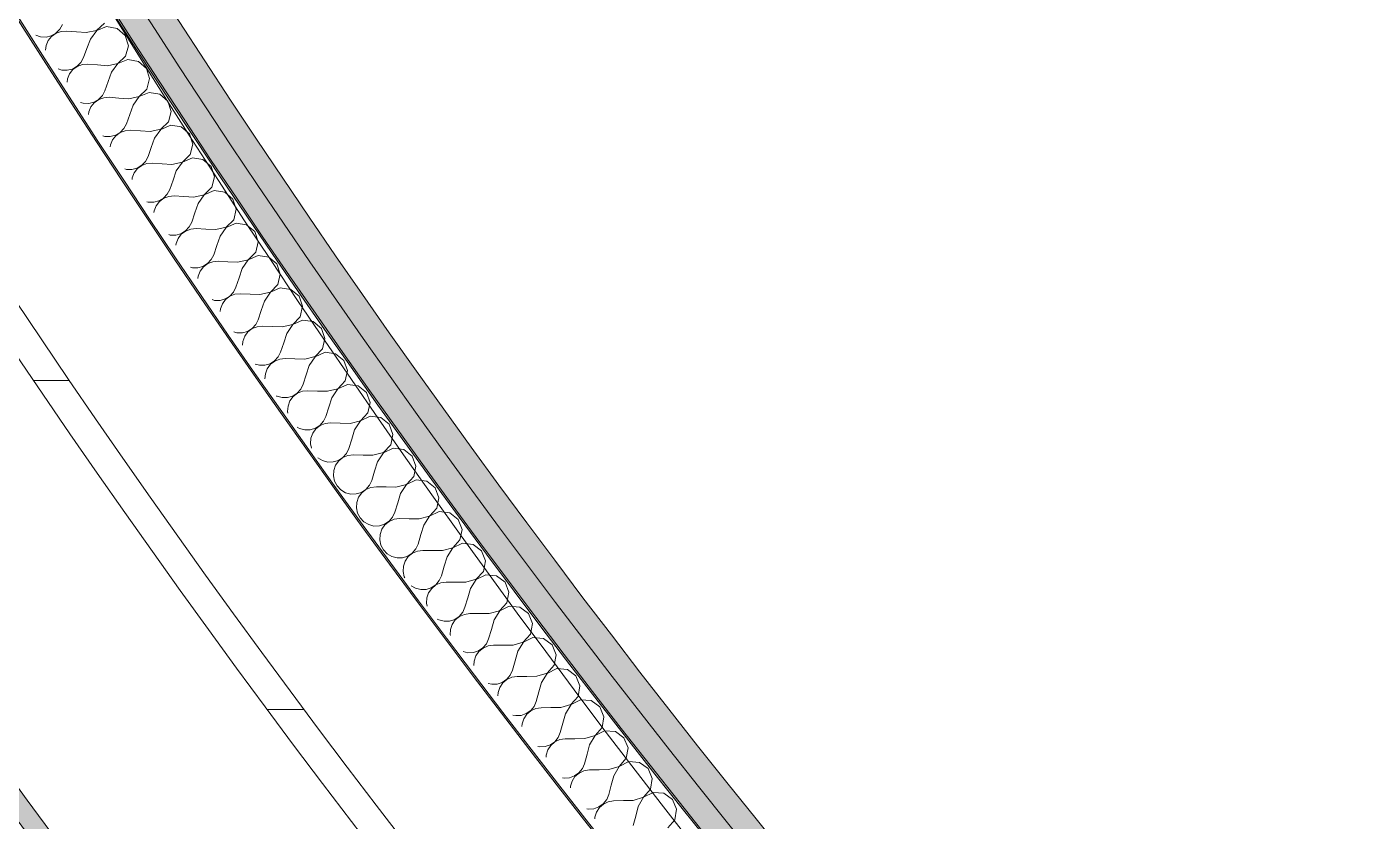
# Model space of a CAD drawing. Header units: millimetres. Extents: x -89663 to 74273, y -103666 to 18539.
# Drawn here: x -40382 to -39575, y -67468 to -66985 of the extents above; entities that cross this region are included whole.
import ezdxf
from ezdxf.enums import TextEntityAlignment as Align

# ---------------------------------------------------------------- set-up
doc = ezdxf.new("R2010")
doc.units = ezdxf.units.MM
doc.header["$MEASUREMENT"] = 0
doc.linetypes.add('Double Dashed', pattern=[1093.611073, 529.166651, -211.666656, 141.111112, -211.666656])
doc.linetypes.add('Hidden Line', pattern=[55, 45, -10])
for name, color, linetype in [('A-25-M_Wall_Ext', 7, 'Continuous'), ('A-25-M_Wall_Int', 7, 'Continuous'), ('New_A-05-M_Gross_Int_Circulation', 7, 'Continuous'), ('New_A-15-MG_Structural_Grid_Phase_2', 7, 'Continuous'), ('New_A-20-M_Floor_Slab', 7, 'Continuous'), ('New_A-20-M_Hard_Landscape', 7, 'Continuous'), ('New_A-25-M_Wall_Ext', 7, 'Continuous'), ('New_A-25-M_Wall_Int', 7, 'Continuous'), ('New_A-40-M_Soft_Landscaping_P2', 7, 'Continuous')]:
    doc.layers.add(name, color=color, linetype=linetype)
for name, color, linetype, lineweight in [('A-25-M_Wall_Ext_Pen_No__87', 8, 'Continuous', 20), ('A-25-M_Wall_Int_Pen_No__193', 7, 'Continuous', 18), ('New_A-20-M_Floor_Slab_Pen_No__89', 8, 'Continuous', 20), ('New_A-25-M_Wall_Ext_Pen_No__87', 8, 'Continuous', 20), ('New_A-25-M_Wall_Int_Pen_No__1', 7, 'Continuous', 13), ('New_A-25-M_Wall_Int_Pen_No__150', 7, 'Continuous', 0), ('New_A-40-M_Soft_Landscaping_P2_Pen_No__150', 7, 'Continuous', 0), ('New_ArchiCAD Zone Stamps_Pen_No__9', 7, 'Continuous', 13)]:
    doc.layers.add(name, color=color, linetype=linetype, lineweight=lineweight)
for name, color, linetype, lineweight, true_color in [('A-25-M_Wall_Int_Pen_No__107', 7, 'Continuous', 15, 0xa6a6a6), ('A-25-M_Wall_Int_Pen_No__149', 7, 'Continuous', 0, 0x2a2a2a), ('New_A-05-M_Gross_Int_Circulation_Pen_No__74', 7, 'Continuous', 20, 0x606060), ('New_A-15-MG_Structural_Grid_Phase_2_Pen_No__222', 7, 'Continuous', 13, 0x65af33), ('New_A-20-M_Hard_Landscape_Pen_No__53', 7, 'Continuous', 35, 0x444444), ('New_A-25-M_Wall_Ext_Pen_No__107', 7, 'Continuous', 15, 0xa6a6a6), ('New_A-25-M_Wall_Ext_Pen_No__27', 7, 'Continuous', 50, 0x2a2a2a), ('New_A-25-M_Wall_Int_Pen_No__107', 7, 'Continuous', 15, 0xa6a6a6), ('New_A-25-M_Wall_Int_Pen_No__81', 7, 'Continuous', 20, 0x6a6a6a)]:
    doc.layers.add(name, color=color, linetype=linetype, lineweight=lineweight, true_color=true_color)
doc.styles.add('GENERATED_STYLE_1', font='')
doc.styles.add('GENERATED_STYLE_3', font='')
doc.styles.get('GENERATED_STYLE_1').set_extended_font_data('Arial', bold=True)
doc.styles.get('GENERATED_STYLE_3').set_extended_font_data('Arial')

# ---------------------------------------------------------------- blocks, each defined once
blk = doc.blocks.new('Stair 07 _INB 0168_3_1', base_point=(-36902.6, -62923.54))
at = {"layer": 'New_A-05-M_Gross_Int_Circulation_Pen_No__74', "linetype": 'Continuous'}
blk.add_arc((-35590.81, -64044.6), 5572.84, 205.17635, 243.44538, dxfattribs=at)
at = {"layer": 'New_ArchiCAD Zone Stamps_Pen_No__9'}
for tag, height, style, p in [('ROOM_NAME', 250, 'GENERATED_STYLE_1', (-37168.15, -61611.29)), ('zoneNameLine2', 250, 'GENERATED_STYLE_1', (-37356.58, -62043.42)), ('ROOM_NUMBER', 200, 'GENERATED_STYLE_3', (-37545.01, -62464.13)), ('measuredAreaCode', 200, 'GENERATED_STYLE_3', (-37702.04, -62824.24)), ('DUMMY_649', 200, 'GENERATED_STYLE_3', (-37394.63, -62958.28)), ('DUMMY_650', 200, 'GENERATED_STYLE_3', (-36905.29, -63171.66)), ('DUMMY_651', 133.33, 'GENERATED_STYLE_3', (-36626, -63278.2))]:
    blk.add_attdef(tag, text='', height=height, rotation=336.44041, dxfattribs=dict(at, style=style)).set_placement(p, align=Align.TOP_LEFT)
blk = doc.blocks.new('Mesh_5_1', base_point=(-56628.5, -71821.01))
at = {"layer": 'New_A-20-M_Hard_Landscape_Pen_No__53', "linetype": 'Continuous', "flags": 128}
blk.add_lwpolyline([(-50733.29, -76386.27), (-45824.1, -78214.16), (-37862.26, -79362.98), (-25566.81, -79831.65), (-15524.66, -79453.14, 0.018331), (-5629.03, -78358.93), (-5812.18, -77015.43, 0.064555), (8110.91, -71321.81), (8166.87, -71194.51), (9811.35, -67453.22), (11682.05, -63197.26), (9115.45, -62078.09), (8602.87, -63253.59), (5945.5, -69347.79, -0.091986), (-14657.07, -75939.89), (-17579.25, -76160.81, -0.138824), (-37194.67, -72335.54, -0.171752), (-44779.44, -64647.12), (-44956.5, -64631.22), (-45033.77, -63133.21), (-45111.04, -61635.21), (-45188.32, -60137.2), (-45265.59, -58639.19), (-51572.37, -58963.59)], format="xyb", dxfattribs=at)
blk = doc.blocks.new('Mesh_33_1', base_point=(-40933.13, -67038.12))
at = {"layer": 'New_A-40-M_Soft_Landscaping_P2_Pen_No__150', "linetype": 'Continuous', "flags": 128}
blk.add_lwpolyline([(-40933.13, -67038.12, 0.320491), (-40900.75, -69852.74, 0.075053), (-37194.67, -72335.54, 0.135492), (-17580.92, -76160.23), (-17996.04, -70642.96, -0.183873), (-38079.88, -69688.08, -0.169448), (-40869.93, -67158.76, -0.091733)], format="xyb", close=True, dxfattribs=at)
blk = doc.blocks.new('Mesh_34_1', base_point=(-38055.11, -69698.86))
at = {"layer": 'New_A-40-M_Soft_Landscaping_P2_Pen_No__150', "linetype": 'Continuous', "flags": 128}
blk.add_lwpolyline([(-38055.11, -69698.86, -0.169694), (-40869.93, -67158.76, 0.334983), (-40169.42, -69894.96, 0.065126), (-36684.41, -71850.78, 0.165018), (-17774.28, -73559.95), (-17996.04, -70642.96, -0.183626)], format="xyb", close=True, dxfattribs=at)
blk = doc.blocks.new('Slab_46_1', base_point=(-44734.13, -52924.74))
at = {"layer": 'New_A-20-M_Floor_Slab_Pen_No__89', "linetype": 'Continuous', "flags": 128}
blk.add_lwpolyline([(-44734.13, -52924.74), (-44734.3, -52924.72, -0.179811), (-34721.45, -33027.69), (-34721.92, -33027.18), (-25959.6, -24873.2), (-20981.62, -27043.85), (-17009.56, -17934.66), (-17703.34, -17189.12), (-11222.85, -11158.55), (-10852.64, -11556.37), (-2918.66, -4173.23), (921.42, -599.75), (3259.49, -1619.27), (2636.44, -2195.91), (2144.41, -3324.28), (-4596.33, -18782.94), (-10337.07, -31948.28), (-13252.03, -30677.22), (-20095.26, -46371.16, -0.415568), (-30017.22, -50195.91), (-38341.96, -69287.69, -0.234037), (-41521.39, -64901.11, -0.022084), (-42146.95, -60901.38), (-44895.69, -59706.59, -0.043731)], format="xyb", close=True, dxfattribs=at)
blk = doc.blocks.new('*X542')
at = {"layer": 'New_A-25-M_Wall_Int_Pen_No__150', "linetype": 'Continuous'}
for p, q in [((-40364.19, -66988.83), (-40361.89, -66986.48)), ((-40361.04, -66987.82), (-40364.14, -66988.91)), ((-40361.89, -66986.48), (-40360.33, -66983.59)), ((-40357.76, -66987.63), (-40361.04, -66987.82)), ((-40351.81, -66988.09), (-40357.76, -66987.63)), ((-40345.87, -66988.54), (-40351.81, -66988.09)), ((-40345.87, -66988.54), (-40339.5, -66987.24)), ((-40339.44, -66987.32), (-40343.3, -66992.56)), ((-40339.5, -66987.24), (-40334.76, -66982.77)), ((-40333.41, -66984.89), (-40339.44, -66987.32)), ((-40326.99, -66986), (-40333.41, -66984.89)), ((-40322.12, -66990.3), (-40326.99, -66986)), ((-40376.52, -66990.14), (-40373.53, -66991.11)), ((-40373.53, -66991.11), (-40370.24, -66991.24)), ((-40370.24, -66991.24), (-40367.04, -66990.46)), ((-40368.88, -66993.37), (-40370.15, -66996.41)), ((-40366.82, -66990.81), (-40368.88, -66993.37)), ((-40367.04, -66990.46), (-40364.19, -66988.83)), ((-40364.14, -66988.91), (-40366.82, -66990.81)), ((-40343.3, -66992.56), (-40345.37, -66998.15)), ((-40320.22, -66996.52), (-40322.12, -66990.3)), ((-40370.15, -66996.41), (-40370.49, -66999.18)), ((-40349, -67006.64), (-40347.44, -67003.74)), ((-40345.37, -66998.15), (-40347.44, -67003.74)), ((-40326.59, -67007.3), (-40321.88, -67002.82)), ((-40321.88, -67002.82), (-40320.22, -66996.52)), ((-40362.87, -67010.59), (-40360.61, -67011.32)), ((-40360.61, -67011.32), (-40357.32, -67011.43)), ((-40357.32, -67011.43), (-40354.13, -67010.64)), ((-40353.9, -67010.99), (-40355.95, -67013.56)), ((-40354.13, -67010.64), (-40351.28, -67009)), ((-40351.23, -67009.08), (-40353.9, -67010.99)), ((-40351.28, -67009), (-40349, -67006.64)), ((-40348.14, -67007.98), (-40351.23, -67009.08)), ((-40344.85, -67007.76), (-40348.14, -67007.98)), ((-40338.91, -67008.2), (-40344.85, -67007.76)), ((-40332.96, -67008.63), (-40338.91, -67008.2)), ((-40332.96, -67008.63), (-40326.59, -67007.3)), ((-40326.54, -67007.38), (-40330.37, -67012.64)), ((-40320.51, -67004.93), (-40326.54, -67007.38)), ((-40314.1, -67006.01), (-40320.51, -67004.93)), ((-40309.2, -67010.29), (-40314.1, -67006.01)), ((-40307.28, -67016.51), (-40309.2, -67010.29)), ((-40357.21, -67016.6), (-40357.46, -67018.7)), ((-40355.95, -67013.56), (-40357.21, -67016.6)), ((-40332.42, -67018.24), (-40334.47, -67023.84)), ((-40330.37, -67012.64), (-40332.42, -67018.24)), ((-40308.91, -67022.81), (-40307.28, -67016.51)), ((-40338.29, -67029.11), (-40336.01, -67026.74)), ((-40335.15, -67028.08), (-40338.24, -67029.19)), ((-40336.01, -67026.74), (-40334.47, -67023.84)), ((-40331.87, -67027.85), (-40335.15, -67028.08)), ((-40325.92, -67028.26), (-40331.87, -67027.85)), ((-40319.97, -67028.67), (-40325.92, -67028.26)), ((-40319.97, -67028.67), (-40313.61, -67027.31)), ((-40313.56, -67027.39), (-40317.37, -67032.67)), ((-40313.61, -67027.31), (-40308.91, -67022.81)), ((-40307.54, -67024.91), (-40313.56, -67027.39)), ((-40301.12, -67025.96), (-40307.54, -67024.91)), ((-40296.2, -67030.23), (-40301.12, -67025.96)), ((-40349.29, -67030.94), (-40347.61, -67031.47)), ((-40347.61, -67031.47), (-40344.32, -67031.57)), ((-40344.19, -67036.74), (-40344.36, -67038.31)), ((-40344.32, -67031.57), (-40341.13, -67030.76)), ((-40342.94, -67033.69), (-40344.19, -67036.74)), ((-40340.9, -67031.11), (-40342.94, -67033.69)), ((-40341.13, -67030.76), (-40338.29, -67029.11)), ((-40338.24, -67029.19), (-40340.9, -67031.11)), ((-40317.37, -67032.67), (-40319.39, -67038.27)), ((-40294.26, -67036.43), (-40296.2, -67030.23)), ((-40295.86, -67042.74), (-40294.26, -67036.43)), ((-40322.95, -67046.79), (-40321.42, -67043.88)), ((-40319.39, -67038.27), (-40321.42, -67043.88)), ((-40300.54, -67047.27), (-40295.86, -67042.74)), ((-40335.78, -67051.17), (-40334.52, -67051.57)), ((-40334.52, -67051.57), (-40331.23, -67051.65)), ((-40331.23, -67051.65), (-40328.05, -67050.83)), ((-40327.82, -67051.18), (-40329.84, -67053.77)), ((-40328.05, -67050.83), (-40325.21, -67049.17)), ((-40325.16, -67049.25), (-40327.82, -67051.18)), ((-40325.21, -67049.17), (-40322.95, -67046.79)), ((-40322.07, -67048.12), (-40325.16, -67049.25)), ((-40318.8, -67047.88), (-40322.07, -67048.12)), ((-40312.85, -67048.27), (-40318.8, -67047.88)), ((-40306.9, -67048.65), (-40312.85, -67048.27)), ((-40306.9, -67048.65), (-40300.54, -67047.27)), ((-40304.27, -67052.64), (-40306.28, -67058.25)), ((-40300.49, -67047.35), (-40304.27, -67052.64)), ((-40294.48, -67044.84), (-40300.49, -67047.35)), ((-40288.05, -67045.87), (-40294.48, -67044.84)), ((-40283.12, -67050.11), (-40288.05, -67045.87)), ((-40281.15, -67056.31), (-40283.12, -67050.11)), ((-40331.08, -67056.82), (-40331.21, -67058.02)), ((-40329.84, -67053.77), (-40331.08, -67056.82)), ((-40306.28, -67058.25), (-40308.28, -67063.87)), ((-40282.73, -67062.62), (-40281.15, -67056.31)), ((-40312.05, -67069.17), (-40309.8, -67066.78)), ((-40308.92, -67068.11), (-40312, -67069.25)), ((-40309.8, -67066.78), (-40308.28, -67063.87)), ((-40305.64, -67067.86), (-40308.92, -67068.11)), ((-40299.69, -67068.22), (-40305.64, -67067.86)), ((-40293.74, -67068.58), (-40299.69, -67068.22)), ((-40293.74, -67068.58), (-40287.39, -67067.17)), ((-40287.33, -67067.25), (-40291.1, -67072.55)), ((-40287.39, -67067.17), (-40282.73, -67062.62)), ((-40281.34, -67064.72), (-40287.33, -67067.25)), ((-40274.91, -67065.71), (-40281.34, -67064.72)), ((-40269.96, -67069.94), (-40274.91, -67065.71)), ((-40322.35, -67071.3), (-40321.35, -67071.61)), ((-40321.35, -67071.61), (-40318.06, -67071.68)), ((-40318.06, -67071.68), (-40314.88, -67070.85)), ((-40317.89, -67076.85), (-40317.99, -67077.83)), ((-40316.66, -67073.79), (-40317.89, -67076.85)), ((-40314.65, -67071.19), (-40316.66, -67073.79)), ((-40314.88, -67070.85), (-40312.05, -67069.17)), ((-40312, -67069.25), (-40314.65, -67071.19)), ((-40291.1, -67072.55), (-40293.08, -67078.17)), ((-40267.96, -67076.13), (-40269.96, -67069.94)), ((-40269.51, -67082.45), (-40267.96, -67076.13)), ((-40296.56, -67086.72), (-40295.06, -67083.8)), ((-40293.08, -67078.17), (-40295.06, -67083.8)), ((-40274.15, -67087.01), (-40269.51, -67082.45)), ((-40268.11, -67084.54), (-40274.1, -67087.09)), ((-40261.68, -67085.51), (-40268.11, -67084.54)), ((-40308.98, -67091.33), (-40308.1, -67091.6)), ((-40308.1, -67091.6), (-40304.8, -67091.65)), ((-40304.8, -67091.65), (-40301.63, -67090.81)), ((-40301.4, -67091.15), (-40303.4, -67093.76)), ((-40301.63, -67090.81), (-40298.81, -67089.12)), ((-40298.76, -67089.2), (-40301.4, -67091.15)), ((-40298.81, -67089.12), (-40296.56, -67086.72)), ((-40295.68, -67088.05), (-40298.76, -67089.2)), ((-40292.4, -67087.78), (-40295.68, -67088.05)), ((-40286.45, -67088.12), (-40292.4, -67087.78)), ((-40280.5, -67088.45), (-40286.45, -67088.12)), ((-40280.5, -67088.45), (-40274.15, -67087.01)), ((-40277.84, -67092.41), (-40279.8, -67098.04)), ((-40274.1, -67087.09), (-40277.84, -67092.41)), ((-40256.71, -67089.71), (-40261.68, -67085.51)), ((-40254.69, -67095.89), (-40256.71, -67089.71)), ((-40304.61, -67096.82), (-40304.7, -67097.74)), ((-40303.4, -67093.76), (-40304.61, -67096.82)), ((-40279.8, -67098.04), (-40281.75, -67103.68)), ((-40256.22, -67102.22), (-40254.69, -67095.89)), ((-40288.3, -67110.71), (-40285.48, -67109.01)), ((-40285.43, -67109.09), (-40288.06, -67111.06)), ((-40285.48, -67109.01), (-40283.25, -67106.61)), ((-40282.36, -67107.93), (-40285.43, -67109.09)), ((-40283.25, -67106.61), (-40281.75, -67103.68)), ((-40279.08, -67107.64), (-40282.36, -67107.93)), ((-40273.13, -67107.96), (-40279.08, -67107.64)), ((-40267.18, -67108.26), (-40273.13, -67107.96)), ((-40267.18, -67108.26), (-40260.84, -67106.8)), ((-40260.78, -67106.88), (-40264.5, -67112.22)), ((-40260.84, -67106.8), (-40256.22, -67102.22)), ((-40254.81, -67104.3), (-40260.78, -67106.88)), ((-40248.37, -67105.25), (-40254.81, -67104.3)), ((-40243.39, -67109.43), (-40248.37, -67105.25)), ((-40295.68, -67111.25), (-40294.76, -67111.53)), ((-40294.76, -67111.53), (-40291.47, -67111.57)), ((-40291.47, -67111.57), (-40288.3, -67110.71)), ((-40291.25, -67116.74), (-40291.35, -67117.74)), ((-40290.05, -67113.67), (-40291.25, -67116.74)), ((-40288.06, -67111.06), (-40290.05, -67113.67)), ((-40264.5, -67112.22), (-40266.44, -67117.86)), ((-40241.34, -67115.6), (-40243.39, -67109.43)), ((-40242.84, -67121.93), (-40241.34, -67115.6)), ((-40269.85, -67126.43), (-40268.37, -67123.5)), ((-40266.44, -67117.86), (-40268.37, -67123.5)), ((-40247.44, -67126.53), (-40242.84, -67121.93)), ((-40241.42, -67124.01), (-40247.38, -67126.61)), ((-40234.98, -67124.93), (-40241.42, -67124.01)), ((-40229.98, -67129.09), (-40234.98, -67124.93)), ((-40282.45, -67131.07), (-40281.34, -67131.4)), ((-40281.34, -67131.4), (-40278.05, -67131.43)), ((-40278.05, -67131.43), (-40274.88, -67130.56)), ((-40276.63, -67133.53), (-40277.81, -67136.6)), ((-40274.65, -67130.9), (-40276.63, -67133.53)), ((-40274.88, -67130.56), (-40272.08, -67128.85)), ((-40272.02, -67128.93), (-40274.65, -67130.9)), ((-40272.08, -67128.85), (-40269.85, -67126.43)), ((-40268.95, -67127.75), (-40272.02, -67128.93)), ((-40265.68, -67127.46), (-40268.95, -67127.75)), ((-40259.73, -67127.74), (-40265.68, -67127.46)), ((-40253.77, -67128.02), (-40259.73, -67127.74)), ((-40253.77, -67128.02), (-40247.44, -67126.53)), ((-40251.08, -67131.97), (-40252.99, -67137.61)), ((-40247.38, -67126.61), (-40251.08, -67131.97)), ((-40227.9, -67135.25), (-40229.98, -67129.09)), ((-40277.81, -67136.6), (-40277.93, -67137.85)), ((-40252.99, -67137.61), (-40254.9, -67143.26)), ((-40233.95, -67146.21), (-40229.37, -67141.59)), ((-40229.37, -67141.59), (-40227.9, -67135.25)), ((-40261.38, -67150.35), (-40258.58, -67148.63)), ((-40258.53, -67148.71), (-40261.15, -67150.7)), ((-40258.58, -67148.63), (-40256.37, -67146.2)), ((-40255.47, -67147.52), (-40258.53, -67148.71)), ((-40256.37, -67146.2), (-40254.9, -67143.26)), ((-40252.19, -67147.21), (-40255.47, -67147.52)), ((-40246.24, -67147.47), (-40252.19, -67147.21)), ((-40240.28, -67147.73), (-40246.24, -67147.47)), ((-40240.28, -67147.73), (-40233.95, -67146.21)), ((-40233.9, -67146.29), (-40237.58, -67151.66)), ((-40227.95, -67143.66), (-40233.9, -67146.29)), ((-40221.5, -67144.55), (-40227.95, -67143.66)), ((-40216.48, -67148.69), (-40221.5, -67144.55)), ((-40214.38, -67154.85), (-40216.48, -67148.69)), ((-40269.29, -67150.8), (-40267.84, -67151.22)), ((-40267.84, -67151.22), (-40264.55, -67151.24)), ((-40264.55, -67151.24), (-40261.38, -67150.35)), ((-40264.29, -67156.4), (-40264.43, -67158.07)), ((-40263.12, -67153.33), (-40264.29, -67156.4)), ((-40261.15, -67150.7), (-40263.12, -67153.33)), ((-40239.46, -67157.32), (-40241.35, -67162.97)), ((-40237.58, -67151.66), (-40239.46, -67157.32)), ((-40215.83, -67161.2), (-40214.38, -67154.85)), ((-40245.01, -67168.35), (-40242.8, -67165.92)), ((-40242.8, -67165.92), (-40241.35, -67162.97)), ((-40226.71, -67167.38), (-40220.39, -67165.83)), ((-40220.34, -67165.91), (-40223.99, -67171.3)), ((-40220.39, -67165.83), (-40215.83, -67161.2)), ((-40214.4, -67163.26), (-40220.34, -67165.91)), ((-40207.95, -67164.12), (-40214.4, -67163.26)), ((-40202.91, -67168.24), (-40207.95, -67164.12)), ((-40256.18, -67170.43), (-40254.25, -67170.99)), ((-40254.25, -67170.99), (-40250.96, -67170.99)), ((-40250.96, -67170.99), (-40247.8, -67170.09)), ((-40249.52, -67173.07), (-40250.68, -67176.15)), ((-40247.56, -67170.43), (-40249.52, -67173.07)), ((-40247.8, -67170.09), (-40245.01, -67168.35)), ((-40244.96, -67168.43), (-40247.56, -67170.43)), ((-40241.9, -67167.23), (-40244.96, -67168.43)), ((-40238.63, -67166.91), (-40241.9, -67167.23)), ((-40232.67, -67167.15), (-40238.63, -67166.91)), ((-40226.71, -67167.38), (-40232.67, -67167.15)), ((-40223.99, -67171.3), (-40225.85, -67176.96)), ((-40200.79, -67174.39), (-40202.91, -67168.24)), ((-40250.68, -67176.15), (-40250.87, -67178.4)), ((-40225.85, -67176.96), (-40227.71, -67182.62)), ((-40206.75, -67185.4), (-40202.2, -67180.74)), ((-40202.2, -67180.74), (-40200.79, -67174.39)), ((-40243.14, -67189.97), (-40240.59, -67190.69)), ((-40237.29, -67190.68), (-40234.14, -67189.77)), ((-40233.9, -67190.11), (-40235.85, -67192.76)), ((-40234.14, -67189.77), (-40231.35, -67188.02)), ((-40231.3, -67188.1), (-40233.9, -67190.11)), ((-40231.35, -67188.02), (-40229.16, -67185.58)), ((-40228.25, -67186.88), (-40231.3, -67188.1)), ((-40229.16, -67185.58), (-40227.71, -67182.62)), ((-40224.98, -67186.55), (-40228.25, -67186.88)), ((-40219.02, -67186.76), (-40224.98, -67186.55)), ((-40213.06, -67186.97), (-40219.02, -67186.76)), ((-40213.06, -67186.97), (-40206.75, -67185.4)), ((-40206.69, -67185.48), (-40210.32, -67190.88)), ((-40200.76, -67182.8), (-40206.69, -67185.48)), ((-40194.31, -67183.64), (-40200.76, -67182.8)), ((-40189.25, -67187.73), (-40194.31, -67183.64)), ((-40187.1, -67193.87), (-40189.25, -67187.73)), ((-40240.59, -67190.69), (-40237.29, -67190.68)), ((-40236.99, -67195.84), (-40237.23, -67198.83)), ((-40235.85, -67192.76), (-40236.99, -67195.84)), ((-40212.16, -67196.55), (-40214, -67202.22)), ((-40210.32, -67190.88), (-40212.16, -67196.55)), ((-40188.5, -67200.23), (-40187.1, -67193.87)), ((-40217.62, -67207.63), (-40215.43, -67205.18)), ((-40215.43, -67205.18), (-40214, -67202.22)), ((-40211.24, -67206.13), (-40214.51, -67206.48)), ((-40205.29, -67206.32), (-40211.24, -67206.13)), ((-40199.33, -67206.5), (-40193.02, -67204.91)), ((-40192.96, -67204.99), (-40196.57, -67210.4)), ((-40193.02, -67204.91), (-40188.5, -67200.23)), ((-40187.04, -67202.28), (-40192.96, -67204.99)), ((-40180.59, -67203.09), (-40187.04, -67202.28)), ((-40175.52, -67207.17), (-40180.59, -67203.09)), ((-40230.22, -67209.34), (-40230.02, -67209.46)), ((-40230.02, -67209.46), (-40226.84, -67210.34)), ((-40226.84, -67210.34), (-40223.54, -67210.32)), ((-40223.54, -67210.32), (-40220.39, -67209.39)), ((-40222.09, -67212.39), (-40223.22, -67215.48)), ((-40220.15, -67209.73), (-40222.09, -67212.39)), ((-40220.39, -67209.39), (-40217.62, -67207.63)), ((-40217.56, -67207.71), (-40220.15, -67209.73)), ((-40214.51, -67206.48), (-40217.56, -67207.71)), ((-40199.33, -67206.5), (-40205.29, -67206.32)), ((-40196.57, -67210.4), (-40198.39, -67216.08)), ((-40173.34, -67213.3), (-40175.52, -67207.17)), ((-40174.71, -67219.66), (-40173.34, -67213.3)), ((-40223.22, -67215.48), (-40223.47, -67218.77)), ((-40223.47, -67218.77), (-40223.27, -67219.75)), ((-40201.62, -67224.72), (-40200.2, -67221.76)), ((-40198.39, -67216.08), (-40200.2, -67221.76)), ((-40179.21, -67224.36), (-40174.71, -67219.66)), ((-40173.25, -67221.71), (-40179.16, -67224.44)), ((-40166.79, -67222.49), (-40173.25, -67221.71)), ((-40217.63, -67228.2), (-40216.19, -67229.07)), ((-40216.19, -67229.07), (-40213.01, -67229.93)), ((-40213.01, -67229.93), (-40209.71, -67229.89)), ((-40209.71, -67229.89), (-40206.56, -67228.95)), ((-40206.32, -67229.29), (-40208.25, -67231.96)), ((-40206.56, -67228.95), (-40203.8, -67227.19)), ((-40203.74, -67227.26), (-40206.32, -67229.29)), ((-40203.8, -67227.19), (-40201.62, -67224.72)), ((-40200.7, -67226.02), (-40203.74, -67227.26)), ((-40197.43, -67225.66), (-40200.7, -67226.02)), ((-40191.47, -67225.82), (-40197.43, -67225.66)), ((-40185.51, -67225.98), (-40191.47, -67225.82)), ((-40185.51, -67225.98), (-40179.21, -67224.36)), ((-40182.74, -67229.87), (-40184.53, -67235.55)), ((-40179.16, -67224.44), (-40182.74, -67229.87)), ((-40161.7, -67226.55), (-40166.79, -67222.49)), ((-40159.5, -67232.67), (-40161.7, -67226.55)), ((-40209.37, -67235.05), (-40209.6, -67238.34)), ((-40209.6, -67238.34), (-40209.03, -67241.08)), ((-40208.25, -67231.96), (-40209.37, -67235.05)), ((-40184.53, -67235.55), (-40186.32, -67241.24)), ((-40160.84, -67239.04), (-40159.5, -67232.67)), ((-40189.9, -67246.68), (-40187.73, -67244.21)), ((-40186.8, -67245.5), (-40189.84, -67246.76)), ((-40187.73, -67244.21), (-40186.32, -67241.24)), ((-40183.54, -67245.13), (-40186.8, -67245.5)), ((-40177.58, -67245.27), (-40183.54, -67245.13)), ((-40171.62, -67245.4), (-40177.58, -67245.27)), ((-40171.62, -67245.4), (-40165.32, -67243.75)), ((-40165.27, -67243.83), (-40168.83, -67249.28)), ((-40165.32, -67243.75), (-40160.84, -67239.04)), ((-40159.37, -67241.08), (-40165.27, -67243.83)), ((-40152.91, -67241.83), (-40159.37, -67241.08)), ((-40147.8, -67245.87), (-40152.91, -67241.83)), ((-40145.58, -67251.98), (-40147.8, -67245.87)), ((-40205.17, -67246.86), (-40205.12, -67246.92)), ((-40205.12, -67246.92), (-40202.28, -67248.61)), ((-40202.28, -67248.61), (-40199.09, -67249.47)), ((-40199.09, -67249.47), (-40195.8, -67249.41)), ((-40195.8, -67249.41), (-40192.66, -67248.46)), ((-40195.44, -67254.57), (-40195.65, -67257.86)), ((-40194.33, -67251.47), (-40195.44, -67254.57)), ((-40192.41, -67248.8), (-40194.33, -67251.47)), ((-40192.66, -67248.46), (-40189.9, -67246.68)), ((-40189.84, -67246.76), (-40192.41, -67248.8)), ((-40168.83, -67249.28), (-40170.6, -67254.97)), ((-40146.89, -67258.35), (-40145.58, -67251.98)), ((-40195.65, -67257.86), (-40194.96, -67261.1)), ((-40194.96, -67261.1), (-40193.42, -67264.02)), ((-40173.76, -67263.64), (-40172.36, -67260.66)), ((-40170.6, -67254.97), (-40172.36, -67260.66)), ((-40151.35, -67263.09), (-40146.89, -67258.35)), ((-40145.41, -67260.39), (-40151.3, -67263.16)), ((-40138.94, -67261.12), (-40145.41, -67260.39)), ((-40133.82, -67265.13), (-40138.94, -67261.12)), ((-40193.42, -67264.02), (-40191.14, -67266.42)), ((-40191.14, -67266.42), (-40188.29, -67268.1)), ((-40188.29, -67268.1), (-40185.1, -67268.94)), ((-40185.1, -67268.94), (-40181.81, -67268.88)), ((-40181.81, -67268.88), (-40178.67, -67267.91)), ((-40178.42, -67268.25), (-40180.33, -67270.93)), ((-40178.67, -67267.91), (-40175.91, -67266.12)), ((-40175.86, -67266.2), (-40178.42, -67268.25)), ((-40175.91, -67266.12), (-40173.76, -67263.64)), ((-40172.83, -67264.93), (-40175.86, -67266.2)), ((-40169.56, -67264.54), (-40172.83, -67264.93)), ((-40163.6, -67264.65), (-40169.56, -67264.54)), ((-40157.64, -67264.76), (-40163.6, -67264.65)), ((-40157.64, -67264.76), (-40151.35, -67263.09)), ((-40154.84, -67268.63), (-40156.58, -67274.32)), ((-40151.3, -67263.16), (-40154.84, -67268.63)), ((-40131.57, -67271.23), (-40133.82, -67265.13)), ((-40181.42, -67274.03), (-40181.63, -67277.32)), ((-40181.63, -67277.32), (-40180.92, -67280.55)), ((-40180.33, -67270.93), (-40181.42, -67274.03)), ((-40156.58, -67274.32), (-40158.32, -67280.03)), ((-40137.3, -67282.36), (-40132.86, -67277.61)), ((-40132.86, -67277.61), (-40131.57, -67271.23)), ((-40180.92, -67280.55), (-40179.36, -67283.47)), ((-40179.36, -67283.47), (-40177.07, -67285.86)), ((-40177.07, -67285.86), (-40174.22, -67287.53)), ((-40164.6, -67287.3), (-40161.85, -67285.5)), ((-40161.79, -67285.57), (-40164.35, -67287.64)), ((-40161.85, -67285.5), (-40159.71, -67283.01)), ((-40158.77, -67284.29), (-40161.79, -67285.57)), ((-40159.71, -67283.01), (-40158.32, -67280.03)), ((-40155.5, -67283.89), (-40158.77, -67284.29)), ((-40149.54, -67283.98), (-40155.5, -67283.89)), ((-40143.58, -67284.06), (-40149.54, -67283.98)), ((-40143.58, -67284.06), (-40137.3, -67282.36)), ((-40137.25, -67282.44), (-40140.76, -67287.92)), ((-40131.37, -67279.64), (-40137.25, -67282.44)), ((-40124.9, -67280.34), (-40131.37, -67279.64)), ((-40119.77, -67284.33), (-40124.9, -67280.34)), ((-40117.49, -67290.43), (-40119.77, -67284.33)), ((-40174.22, -67287.53), (-40171.02, -67288.36)), ((-40171.02, -67288.36), (-40167.73, -67288.28)), ((-40167.73, -67288.28), (-40164.6, -67287.3)), ((-40167.33, -67293.43), (-40167.52, -67296.73)), ((-40166.24, -67290.32), (-40167.33, -67293.43)), ((-40164.35, -67287.64), (-40166.24, -67290.32)), ((-40142.49, -67293.62), (-40144.2, -67299.33)), ((-40140.76, -67287.92), (-40142.49, -67293.62)), ((-40118.75, -67296.81), (-40117.49, -67290.43)), ((-40167.52, -67296.73), (-40166.8, -67299.95)), ((-40166.8, -67299.95), (-40165.23, -67302.87)), ((-40165.23, -67302.87), (-40162.93, -67305.24)), ((-40147.71, -67304.82), (-40145.57, -67302.32)), ((-40145.57, -67302.32), (-40144.2, -67299.33)), ((-40129.45, -67303.31), (-40123.17, -67301.58)), ((-40123.11, -67301.66), (-40126.61, -67307.15)), ((-40123.17, -67301.58), (-40118.75, -67296.81)), ((-40117.25, -67298.83), (-40123.11, -67301.66)), ((-40110.78, -67299.51), (-40117.25, -67298.83)), ((-40105.63, -67303.48), (-40110.78, -67299.51)), ((-40162.93, -67305.24), (-40160.07, -67306.9)), ((-40160.07, -67306.9), (-40156.87, -67307.72)), ((-40156.87, -67307.72), (-40153.58, -67307.62)), ((-40153.58, -67307.62), (-40150.44, -67306.63)), ((-40152.08, -67309.66), (-40153.15, -67312.78)), ((-40150.2, -67306.97), (-40152.08, -67309.66)), ((-40150.44, -67306.63), (-40147.71, -67304.82)), ((-40147.65, -67304.89), (-40150.2, -67306.97)), ((-40144.63, -67303.6), (-40147.65, -67304.89)), ((-40141.37, -67303.18), (-40144.63, -67303.6)), ((-40135.41, -67303.25), (-40141.37, -67303.18)), ((-40129.45, -67303.31), (-40135.41, -67303.25)), ((-40126.61, -67307.15), (-40128.31, -67312.86)), ((-40103.32, -67309.56), (-40105.63, -67303.48)), ((-40104.56, -67315.95), (-40103.32, -67309.56)), ((-40153.15, -67312.78), (-40153.33, -67316.07)), ((-40153.33, -67316.07), (-40152.59, -67319.29)), ((-40152.59, -67319.29), (-40152.33, -67319.77)), ((-40131.36, -67321.57), (-40130, -67318.58)), ((-40128.31, -67312.86), (-40130, -67318.58)), ((-40108.96, -67320.74), (-40104.56, -67315.95)), ((-40103.05, -67317.97), (-40108.9, -67320.82)), ((-40096.58, -67318.61), (-40103.05, -67317.97)), ((-40091.41, -67322.56), (-40096.58, -67318.61)), ((-40148.44, -67324.72), (-40145.83, -67326.22)), ((-40145.83, -67326.22), (-40142.63, -67327.02)), ((-40142.63, -67327.02), (-40139.34, -67326.91)), ((-40139.34, -67326.91), (-40136.21, -67325.9)), ((-40135.96, -67326.24), (-40137.83, -67328.94)), ((-40136.21, -67325.9), (-40133.48, -67324.08)), ((-40133.42, -67324.16), (-40135.96, -67326.24)), ((-40133.48, -67324.08), (-40131.36, -67321.57)), ((-40130.41, -67322.85), (-40133.42, -67324.16)), ((-40127.15, -67322.42), (-40130.41, -67322.85)), ((-40121.19, -67322.46), (-40127.15, -67322.42)), ((-40115.23, -67322.49), (-40121.19, -67322.46)), ((-40115.23, -67322.49), (-40108.96, -67320.74)), ((-40112.38, -67326.32), (-40114.05, -67332.04)), ((-40108.9, -67320.82), (-40112.38, -67326.32)), ((-40089.08, -67328.64), (-40091.41, -67322.56)), ((-40138.89, -67332.06), (-40139.05, -67335.35)), ((-40139.05, -67335.35), (-40138.64, -67337.15)), ((-40137.83, -67328.94), (-40138.89, -67332.06)), ((-40114.05, -67332.04), (-40115.72, -67337.76)), ((-40094.67, -67339.84), (-40090.29, -67335.03)), ((-40090.29, -67335.03), (-40089.08, -67328.64)), ((-40121.9, -67345.12), (-40119.18, -67343.28)), ((-40119.12, -67343.36), (-40121.65, -67345.45)), ((-40119.18, -67343.28), (-40117.06, -67340.76)), ((-40116.11, -67342.04), (-40119.12, -67343.36)), ((-40117.06, -67340.76), (-40115.72, -67337.76)), ((-40112.85, -67341.59), (-40116.11, -67342.04)), ((-40106.89, -67341.61), (-40112.85, -67341.59)), ((-40100.93, -67341.62), (-40106.89, -67341.61)), ((-40100.93, -67341.62), (-40094.67, -67339.84)), ((-40094.61, -67339.92), (-40098.06, -67345.43)), ((-40088.78, -67337.04), (-40094.61, -67339.92)), ((-40082.3, -67337.66), (-40088.78, -67337.04)), ((-40077.11, -67341.59), (-40082.3, -67337.66)), ((-40074.76, -67347.65), (-40077.11, -67341.59)), ((-40132.54, -67344.89), (-40131.52, -67345.47)), ((-40131.52, -67345.47), (-40128.32, -67346.26)), ((-40128.32, -67346.26), (-40125.03, -67346.13)), ((-40125.03, -67346.13), (-40121.9, -67345.12)), ((-40124.55, -67351.28), (-40124.7, -67354.58)), ((-40123.51, -67348.16), (-40124.55, -67351.28)), ((-40121.65, -67345.45), (-40123.51, -67348.16)), ((-40099.71, -67351.16), (-40101.36, -67356.89)), ((-40098.06, -67345.43), (-40099.71, -67351.16)), ((-40075.94, -67354.05), (-40074.76, -67347.65)), ((-40124.7, -67354.58), (-40124.62, -67354.94)), ((-40102.69, -67359.9), (-40101.36, -67356.89)), ((-40086.55, -67360.68), (-40080.3, -67358.88)), ((-40080.24, -67358.95), (-40083.67, -67364.49)), ((-40080.3, -67358.88), (-40075.94, -67354.05)), ((-40074.42, -67356.06), (-40080.24, -67358.95)), ((-40067.94, -67356.65), (-40074.42, -67356.06)), ((-40062.73, -67360.55), (-40067.94, -67356.65)), ((-40116.92, -67364.71), (-40113.92, -67365.43)), ((-40113.92, -67365.43), (-40110.63, -67365.3)), ((-40110.63, -67365.3), (-40107.51, -67364.27)), ((-40109.11, -67367.32), (-40110.14, -67370.45)), ((-40107.26, -67364.6), (-40109.11, -67367.32)), ((-40107.51, -67364.27), (-40104.79, -67362.42)), ((-40104.74, -67362.5), (-40107.26, -67364.6)), ((-40104.79, -67362.42), (-40102.69, -67359.9)), ((-40101.73, -67361.17), (-40104.74, -67362.5)), ((-40098.48, -67360.71), (-40101.73, -67361.17)), ((-40092.51, -67360.7), (-40098.48, -67360.71)), ((-40086.55, -67360.68), (-40092.51, -67360.7)), ((-40083.67, -67364.49), (-40085.3, -67370.22)), ((-40060.36, -67366.61), (-40062.73, -67360.55)), ((-40061.51, -67373.01), (-40060.36, -67366.61)), ((-40110.14, -67370.45), (-40110.25, -67373.18)), ((-40085.3, -67370.22), (-40086.92, -67375.96)), ((-40065.85, -67377.86), (-40061.51, -67373.01)), ((-40059.98, -67375.01), (-40065.79, -67377.93)), ((-40053.5, -67375.58), (-40059.98, -67375.01)), ((-40048.28, -67379.46), (-40053.5, -67375.58)), ((-40096.15, -67384.41), (-40093.04, -67383.36)), ((-40092.78, -67383.69), (-40094.62, -67386.42)), ((-40093.04, -67383.36), (-40090.33, -67381.5)), ((-40090.27, -67381.58), (-40092.78, -67383.69)), ((-40090.33, -67381.5), (-40088.24, -67378.97)), ((-40087.27, -67380.24), (-40090.27, -67381.58)), ((-40088.24, -67378.97), (-40086.92, -67375.96)), ((-40084.02, -67379.76), (-40087.27, -67380.24)), ((-40078.06, -67379.73), (-40084.02, -67379.76)), ((-40072.1, -67379.69), (-40078.06, -67379.73)), ((-40072.1, -67379.69), (-40065.85, -67377.86)), ((-40069.2, -67383.48), (-40070.8, -67389.22)), ((-40065.79, -67377.93), (-40069.2, -67383.48)), ((-40045.88, -67385.5), (-40048.28, -67379.46)), ((-40101.7, -67384.02), (-40099.44, -67384.55)), ((-40099.44, -67384.55), (-40096.15, -67384.41)), ((-40095.64, -67389.55), (-40095.72, -67391.62)), ((-40094.62, -67386.42), (-40095.64, -67389.55)), ((-40070.8, -67389.22), (-40072.4, -67394.96)), ((-40051.32, -67396.78), (-40047, -67391.91)), ((-40047, -67391.91), (-40045.88, -67385.5)), ((-40075.79, -67400.52), (-40073.7, -67397.98)), ((-40072.74, -67399.24), (-40075.73, -67400.6)), ((-40073.7, -67397.98), (-40072.4, -67394.96)), ((-40069.48, -67398.76), (-40072.74, -67399.24)), ((-40063.52, -67398.7), (-40069.48, -67398.76)), ((-40057.56, -67398.63), (-40063.52, -67398.7)), ((-40057.56, -67398.63), (-40051.32, -67396.78)), ((-40051.27, -67396.85), (-40054.65, -67402.41)), ((-40045.46, -67393.91), (-40051.27, -67396.85)), ((-40038.98, -67394.45), (-40045.46, -67393.91)), ((-40033.74, -67398.31), (-40038.98, -67394.45)), ((-40031.32, -67404.34), (-40033.74, -67398.31)), ((-40086.57, -67403.22), (-40084.89, -67403.61)), ((-40084.89, -67403.61), (-40081.6, -67403.45)), ((-40081.6, -67403.45), (-40078.49, -67402.39)), ((-40080.06, -67405.46), (-40081.06, -67408.59)), ((-40078.23, -67402.72), (-40080.06, -67405.46)), ((-40078.49, -67402.39), (-40075.79, -67400.52)), ((-40075.73, -67400.6), (-40078.23, -67402.72)), ((-40054.65, -67402.41), (-40056.22, -67408.16)), ((-40032.41, -67410.75), (-40031.32, -67404.34)), ((-40081.06, -67408.59), (-40081.11, -67410.14)), ((-40059.09, -67416.93), (-40057.8, -67413.91)), ((-40056.22, -67408.16), (-40057.8, -67413.91)), ((-40042.95, -67417.52), (-40036.72, -67415.63)), ((-40036.66, -67415.71), (-40040.02, -67421.29)), ((-40036.72, -67415.63), (-40032.41, -67410.75)), ((-40030.87, -67412.74), (-40036.66, -67415.71)), ((-40024.38, -67413.25), (-40030.87, -67412.74)), ((-40019.13, -67417.09), (-40024.38, -67413.25)), ((-40071.52, -67422.32), (-40070.25, -67422.61)), ((-40070.25, -67422.61), (-40066.96, -67422.44)), ((-40066.96, -67422.44), (-40063.86, -67421.37)), ((-40063.6, -67421.7), (-40065.41, -67424.44)), ((-40063.86, -67421.37), (-40061.16, -67419.48)), ((-40061.1, -67419.56), (-40063.6, -67421.7)), ((-40061.16, -67419.48), (-40059.09, -67416.93)), ((-40058.12, -67418.19), (-40061.1, -67419.56)), ((-40054.87, -67417.69), (-40058.12, -67418.19)), ((-40048.91, -67417.61), (-40054.87, -67417.69)), ((-40042.95, -67417.52), (-40048.91, -67417.61)), ((-40040.02, -67421.29), (-40041.57, -67427.04)), ((-40016.68, -67423.11), (-40019.13, -67417.09)), ((-40017.75, -67429.53), (-40016.68, -67423.11)), ((-40066.41, -67427.58), (-40066.44, -67428.76)), ((-40065.41, -67424.44), (-40066.41, -67427.58)), ((-40041.57, -67427.04), (-40043.12, -67432.8)), ((-40022.03, -67434.43), (-40017.75, -67429.53)), ((-40016.2, -67431.51), (-40021.97, -67434.51)), ((-40009.71, -67432), (-40016.2, -67431.51)), ((-40004.44, -67435.81), (-40009.71, -67432)), ((-40052.25, -67441.36), (-40049.15, -67440.28)), ((-40049.15, -67440.28), (-40046.46, -67438.38)), ((-40046.4, -67438.46), (-40048.89, -67440.6)), ((-40046.46, -67438.38), (-40044.4, -67435.82)), ((-40043.42, -67437.08), (-40046.4, -67438.46)), ((-40044.4, -67435.82), (-40043.12, -67432.8)), ((-40040.17, -67436.57), (-40043.42, -67437.08)), ((-40034.21, -67436.46), (-40040.17, -67436.57)), ((-40028.25, -67436.34), (-40034.21, -67436.46)), ((-40028.25, -67436.34), (-40022.03, -67434.43)), ((-40025.31, -67440.1), (-40026.84, -67445.86)), ((-40021.97, -67434.51), (-40025.31, -67440.1)), ((-40001.96, -67441.83), (-40004.44, -67435.81)), ((-40056.54, -67441.32), (-40055.54, -67441.55)), ((-40055.54, -67441.55), (-40052.25, -67441.36)), ((-40051.67, -67446.5), (-40051.69, -67447.47)), ((-40050.69, -67443.35), (-40051.67, -67446.5)), ((-40048.89, -67440.6), (-40050.69, -67443.35)), ((-40026.84, -67445.86), (-40028.36, -67451.62)), ((-40007.27, -67453.17), (-40003.01, -67448.25)), ((-40003.01, -67448.25), (-40001.96, -67441.83)), ((-40031.68, -67457.22), (-40029.63, -67454.65)), ((-40028.65, -67455.9), (-40031.62, -67457.3)), ((-40029.63, -67454.65), (-40028.36, -67451.62)), ((-40025.4, -67455.38), (-40028.65, -67455.9)), ((-40019.44, -67455.24), (-40025.4, -67455.38)), ((-40013.48, -67455.1), (-40019.44, -67455.24)), ((-40013.48, -67455.1), (-40007.27, -67453.17)), ((-40007.21, -67453.24), (-40010.52, -67458.85)), ((-40001.45, -67450.22), (-40007.21, -67453.24)), ((-39994.95, -67450.68), (-40001.45, -67450.22)), ((-39989.67, -67454.48), (-39994.95, -67450.68)), ((-39987.17, -67460.48), (-39989.67, -67454.48)), ((-40041.64, -67460.23), (-40040.74, -67460.42)), ((-40040.74, -67460.42), (-40037.46, -67460.22)), ((-40037.46, -67460.22), (-40034.36, -67459.12)), ((-40035.89, -67462.21), (-40036.86, -67465.36)), ((-40034.1, -67459.45), (-40035.89, -67462.21)), ((-40034.36, -67459.12), (-40031.68, -67457.22)), ((-40031.62, -67457.3), (-40034.1, -67459.45)), ((-40012.03, -67464.61), (-40013.53, -67470.38)), ((-40010.52, -67458.85), (-40012.03, -67464.61)), ((-39988.19, -67466.91), (-39987.17, -67460.48)), ((-40036.86, -67465.36), (-40036.87, -67466.28)), ((-39992.43, -67471.84), (-39988.19, -67466.91))]:
    blk.add_line(p, q, dxfattribs=at)
blk = doc.blocks.new('Wall_143_1', base_point=(-40577.04, -66482.19))
at = {"layer": 'New_A-25-M_Wall_Int_Pen_No__107', "linetype": 'Continuous'}
for points in [[(-40621.21, -66427.56), (-40621.24, -66427.65, 0.161651), (-38098.7, -68976.58), (-38092.69, -68962.8, -0.161556), (-40607.26, -66422.08)], [(-40628.49, -66446.53), (-40628.54, -66446.68, 0.16107), (-38104.71, -68990.35), (-38098.7, -68976.58, -0.160976), (-40614.58, -66441.07)]]:
    blk.add_hatch(color=256, dxfattribs=at).paths.add_polyline_path(points)
at = {"layer": 'New_A-25-M_Wall_Int_Pen_No__81', "linetype": 'Continuous', "lineweight": 0, "true_color": 0x353535}
for points in [[(-40628.97, -66447.8), (-40629.03, -66447.94, 0.161031), (-38105.11, -68991.27), (-38104.71, -68990.35, -0.16103), (-40628.15, -66447.47)], [(-40653.73, -66512.31, 0.15909), (-38125.53, -69038.1), (-38125.13, -69037.18, -0.159083), (-40652.79, -66511.94)]]:
    blk.add_hatch(color=250, dxfattribs=at).paths.add_polyline_path(points)
at = {"layer": 'New_A-25-M_Wall_Int_Pen_No__1', "linetype": 'Continuous'}
for radius, start, end in [(5676.01, 206.19721, 243.05793), (5691.01, 206.48778, 243.06686), (5706.01, 206.48456, 243.07573), (5707.01, 206.9878, 243.07632), (5757.01, 206.94947, 243.105569), (5758.01, 206.948511, 243.106149)]:
    blk.add_arc((-35520.95, -63902.84), radius, start, end, dxfattribs=at)
at = {"layer": 'New_A-25-M_Wall_Int', "color": 250, "lineweight": 50, "true_color": 0x2a2a2a}
blk.add_blockref('*X542', (0, 0), dxfattribs=at)
blk = doc.blocks.new('Wall_232_1', base_point=(-41867.68, -65448.92))
at = {"layer": 'A-25-M_Wall_Ext_Pen_No__87', "linetype": 'Hidden Line'}
for radius, start, end in [(6194.09, 193.727472, 244.836991), (6533.09, 193.696044, 244.871747)]:
    blk.add_arc((-35520.36, -63902.08), radius, start, end, dxfattribs=at)
blk = doc.blocks.new('Wall_253_1', base_point=(-40952.9, -66526.24))
at = {"layer": 'A-25-M_Wall_Int_Pen_No__107', "linetype": 'Continuous'}
h = blk.add_hatch(dxfattribs=at)
h.set_pattern_fill('Plywood_0001', color=256, style=0, pattern_type=2)
h.set_pattern_definition([(0, (0, 0), (0, 200), [])])
h.paths.add_polyline_path([(-38154.38, -69129.28, -0.160154), (-40741.86, -66546.92), (-40758.69, -66553.53, 0.160229), (-38162.48, -69145.36)])
blk.add_hatch(color=256, dxfattribs=at).paths.add_polyline_path([(-40910.14, -66613, 0.16088), (-38235.38, -69290.03), (-38229.98, -69279.31, -0.160833), (-40898.92, -66608.6)])
at = {"layer": 'A-25-M_Wall_Int_Pen_No__149', "linetype": 'Continuous'}
for radius, start in [(5852.8, 206.859003), (6122.8, 206.619388)]:
    blk.add_arc((-35520.46, -63902.65), radius, start, 243.254545, dxfattribs=at)
at = {"layer": 'A-25-M_Wall_Int_Pen_No__193', "linetype": 'Continuous'}
for radius, start in [(5870.8, 206.84234), (6020.8, 206.707373), (6032.8, 206.696866)]:
    blk.add_arc((-35520.46, -63902.65), radius, start, 243.254545, dxfattribs=at)
blk = doc.blocks.new('Standard grid marker_25')
at = {"layer": 'New_A-15-MG_Structural_Grid_Phase_2_Pen_No__222', "linetype": 'Double Dashed'}
blk.add_arc((0, 0), 6044.09, 0, 51.078354, dxfattribs=at)
blk = doc.blocks.new('Wall_318_1', base_point=(-41145.89, -66576.68))
at = {"layer": 'New_A-25-M_Wall_Ext_Pen_No__107', "linetype": 'Continuous', "lineweight": 0, "true_color": 0x535353}
blk.add_hatch(color=251, dxfattribs=at).paths.add_polyline_path([(-41189.78, -66605.81), (-41232.97, -66626.41, 0.173001), (-38217.53, -69627.61), (-38175.98, -69536.65, -0.172952), (-41142.71, -66583.35)])
at = {"layer": 'New_A-25-M_Wall_Ext_Pen_No__27', "linetype": 'Continuous'}
for radius, end in [(6231.96, 244.754741), (6331.96, 244.765698)]:
    blk.add_arc((-35518.08, -63899.9), radius, 205.50534, end, dxfattribs=at)
blk = doc.blocks.new('Wall_319_1', base_point=(-41698.64, -64862.04))
at = {"layer": 'New_A-25-M_Wall_Ext_Pen_No__87', "linetype": 'Hidden Line'}
for radius in [6237.22, 6287.22]:
    blk.add_arc((-35538.5, -63884.51), radius, 189.016861, 244.969448, dxfattribs=at)

msp = doc.modelspace()

# ---------------------------------------------------------------- block references
at = {"layer": 'A-25-M_Wall_Ext', "color": 250, "lineweight": 50, "true_color": 0x2a2a2a}
msp.add_blockref('Wall_232_1', (-41867.68, -65448.92), dxfattribs=at)
at = {"layer": 'A-25-M_Wall_Int', "color": 250, "lineweight": 50, "true_color": 0x2a2a2a}
msp.add_blockref('Wall_253_1', (-40952.9, -66526.24), dxfattribs=at)
at = {"layer": 'New_A-05-M_Gross_Int_Circulation', "linetype": 'Continuous'}
msp.add_blockref('Stair 07 _INB 0168_3_1', (-36902.6, -62923.54), dxfattribs=at)
at = {"layer": 'New_A-15-MG_Structural_Grid_Phase_2', "color": 8, "linetype": 'Continuous', "lineweight": 15, "zscale": 1000, "rotation": 193.7422622324414}
msp.add_blockref('Standard grid marker_25', (-35520.36, -63902.08), dxfattribs=at)
at = {"layer": 'New_A-20-M_Floor_Slab', "color": 8, "linetype": 'Continuous', "lineweight": 20}
msp.add_blockref('Slab_46_1', (-44734.13, -52924.74), dxfattribs=at)
at = {"layer": 'New_A-20-M_Hard_Landscape', "color": 49, "lineweight": 35, "true_color": 0x444444}
msp.add_blockref('Mesh_5_1', (-56628.5, -71821.01), dxfattribs=at)
at = {"layer": 'New_A-25-M_Wall_Ext', "color": 250, "lineweight": 50, "true_color": 0x2a2a2a}
for name, p in [('Wall_318_1', (-41145.89, -66576.68)), ('Wall_319_1', (-41698.64, -64862.04))]:
    msp.add_blockref(name, p, dxfattribs=at)
at = {"layer": 'New_A-25-M_Wall_Int', "color": 250, "lineweight": 50, "true_color": 0x2a2a2a}
msp.add_blockref('Wall_143_1', (-40577.04, -66482.19), dxfattribs=at)
at = {"layer": 'New_A-40-M_Soft_Landscaping_P2'}
for name, p in [('Mesh_33_1', (-40933.13, -67038.12)), ('Mesh_34_1', (-38055.11, -69698.86))]:
    msp.add_blockref(name, p, dxfattribs=at)

doc.saveas('drawing.dxf')
